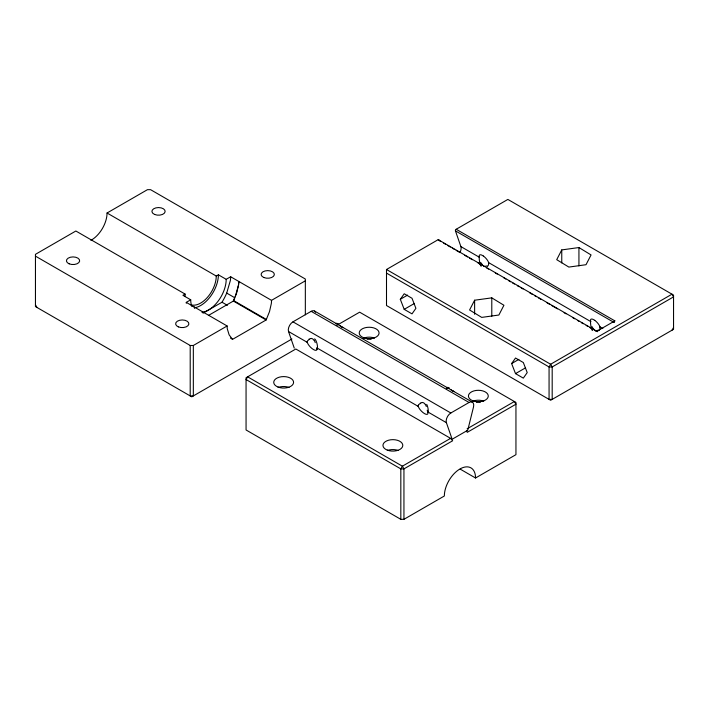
<?xml version="1.0" encoding="UTF-8"?>
<svg xmlns="http://www.w3.org/2000/svg" width="709" height="709" viewBox="0 0 709 709"><rect width="100%" height="100%" fill="white"/><g stroke="black" fill="none" stroke-linecap="round" stroke-linejoin="round"><path stroke-width="1.06" d="M235.273 296.654L238.534 284.938A26.977 15.58 -60 0 0 238.756 281.881L238.756 281.792A27.119 15.66 -60 0 1 238.454 285.443L236.682 292.879L233.367 301.059L208.446 315.443M203.04 313.165L222.006 302.22A42.061 24.283 -60 0 0 226.703 293.092L230.398 280.401A26.977 15.571 -60 0 0 230.647 276.749L271.52 300.35L305.34 280.826M191.953 306.572A25.081 14.481 -60 0 1 190.721 299.801L186.272 302.371L227.128 325.98A26.738 15.438 -60 0 0 227.305 328.887L229.149 334.887L232.534 339.363L266.132 319.972L269.509 311.588L271.343 303.47A26.853 15.501 -60 0 0 271.52 300.35M474.622 300.217L469.58 309.984L481.703 317.393L498.879 315.026L503.922 305.26L491.789 297.86L474.622 300.217L474.622 314.273M561.758 249.914L556.716 259.671L568.848 267.08L586.015 264.714L591.058 254.948L578.934 247.547L561.758 249.914L561.758 262.879M671.99 330.208L673.55 327.505M400.31 299.304L404.219 293.765L412.018 298.276L415.908 308.326L412.009 313.865L404.201 309.354L400.31 299.304L407.595 295.104M511.623 363.566L515.532 358.027L523.331 362.538L527.221 372.597L523.313 378.136L515.514 373.625L511.623 363.566L518.899 359.366M90.885 240.333A22.059 12.735 -60 0 0 107.05 213.001L147.454 189.675L150.574 189.675L305.34 279.027L305.34 314.814M185.226 296.592A22.059 12.735 -60 0 1 185.058 294.058L182.922 295.298L190.721 299.801M190.677 304.666A22.059 12.735 -60 0 0 207.285 297.541A22.059 12.735 -60 0 0 216.263 276.049L218.399 274.817L226.198 279.319L230.647 276.749M35.45 256.135L190.207 345.487L193.335 345.487L227.128 325.98M294.262 348.101L288.519 331.511A6.62 3.82 -60 0 1 292.959 321.842L311.171 311.322A6.62 3.82 -60 0 1 315.532 312.252M459.866 252.59A6.62 3.82 -60 0 0 460.885 246.59L455.444 230.877A1.099 0.638 -60 0 1 456.188 229.264L507.866 199.424L673.55 295.086L673.55 329.313L550.627 400.284L386.502 305.526L386.502 269.5L438.189 239.66L596.854 331.263A1.099 0.638 -60 0 1 597.634 331.715M291.931 338.999L191.767 396.827L35.45 306.58L35.45 254.336L75.854 231.01L185.058 294.058M336.943 325.263L359.631 312.173L515.948 402.42L515.948 454.664L475.544 477.99L460.221 469.136M404.201 309.354L414.216 303.576M515.514 373.625L525.529 367.847M446.395 422.67A6.62 3.82 -60 0 1 450.835 412.993L469.057 402.473A6.62 3.82 -60 0 1 473.497 407.019L467.745 430.248L452.147 439.252L446.395 422.67L427.678 411.858A6.718 2.455 46.1 0 1 424.558 413.648A6.718 2.455 46.1 0 1 418.248 406.417M596.854 331.263L614.854 320.876L456.188 229.264M403.944 519.325L403.944 468.888L402.384 466.185L247.618 376.833L246.058 379.537L400.824 468.888L403.944 468.888L452.661 440.759L450.587 438.357L402.384 466.185L400.824 468.888L400.824 519.325L403.944 519.325L444.348 495.999A22.059 12.735 -60 0 1 459.946 468.977A22.059 12.735 -60 0 1 475.544 477.99M467.134 428.803L514.388 401.516L515.948 404.219L467.222 432.348L466.726 430.912M486.95 265.928L485.133 266.416M598.254 330.199L596.446 330.678M309.044 339.026L311.136 338.53M420.277 403.013L422.254 402.57M335.676 323.65L336.545 323.783M446.776 387.717L447.654 387.912M455.444 230.877L614.118 322.489M460.885 246.59L479.381 257.27M488.74 262.676L590.686 321.531M600.053 326.938L602.836 328.551M440.838 241.521L438.924 240.413A1.099 0.638 -60 0 0 438.189 239.66M443.701 243.178L445.615 244.277M447.53 245.385L450.392 247.042M452.307 248.141L454.221 249.249M456.135 250.348L458.998 252.005M464.732 255.32L467.603 256.968M469.509 258.076L472.38 259.733M478.114 263.039L480.986 264.696M486.72 268.011L488.634 269.11M495.325 272.974L497.231 274.082M503.922 277.946L505.836 279.045M508.699 280.702L510.613 281.801M512.527 282.909L514.442 284.017M517.304 285.665L519.218 286.773M521.133 287.872L523.038 288.98M529.729 292.844L532.601 294.501M534.506 295.6L536.421 296.708M538.335 297.807L541.197 299.464M546.94 302.778L549.803 304.427M551.717 305.535L557.451 308.849M564.142 312.704L566.057 313.812M572.748 317.676L574.653 318.775M577.525 320.433L579.439 321.54M581.345 322.639L583.259 323.747M586.13 325.404L588.036 326.503M589.95 327.611L591.864 328.71M594.727 330.367L596.641 331.475M386.502 269.5L550.627 364.249L552.187 366.952L552.187 399.38L549.067 399.38L549.067 366.952L550.627 364.249L671.99 294.182L673.55 296.885L552.187 366.952L549.067 366.952L386.502 273.098M472.469 402.216L314.592 311.056M311.171 311.322L469.057 402.473M107.05 213.001L216.263 276.049M292.959 321.842L450.835 412.993M226.703 293.092L234.812 297.771A42.061 24.283 -60 0 1 233.296 301.095M288.519 331.511L307.236 342.323A6.718 2.455 46.1 0 0 313.493 349.572A6.718 2.455 46.1 0 0 316.666 347.764L418.319 406.452M233.598 300.554L266.362 319.467M233.367 301.059L266.132 319.972M222.006 302.22L227.421 305.34M450.587 438.357L295.821 349.005L246.058 377.737L246.058 429.973L400.824 519.325M230.434 338.051L232.304 339.132M450.835 389.746L452.812 391.2M339.788 325.644L341.889 327.23M483.441 256.082L481.597 255.018A6.824 2.49 46.1 0 0 479.461 257.314M594.754 320.344L592.937 319.298A6.824 2.49 46.1 0 0 590.774 321.576M314.309 340.355L315.257 342.607M425.435 404.405L426.313 406.505M35.45 304.781L37.01 307.484M592.848 328.604L592.042 326.61M481.544 264.342L480.729 262.348M427.651 411.778L427.226 410.183M578.934 247.547L578.934 265.919M491.789 297.86L491.789 316.232M193.335 345.487L193.335 395.932L190.207 395.932L190.207 345.487M367.138 339.239A6.62 3.82 0 0 1 371.153 339.239M363.194 338.29A9.926 5.734 0 0 1 374.512 338.06M278.291 387.415A9.926 5.734 0 0 1 289.024 387.415M476.342 402.295A6.62 3.82 0 0 1 480.356 402.295M472.983 401.108A9.926 5.734 0 0 1 483.715 401.108M387.495 450.463A9.926 5.734 0 0 1 398.236 450.463M306.962 342.287A5.45 3.678 -4.8 0 1 309.443 339.425M311.154 338.406A5.114 4.227 -83.9 0 1 314.149 340.497M314.574 338.937A5.45 1.551 76.9 0 1 317.038 343.759A5.45 1.551 76.9 0 1 317.074 349.369M342.066 327.035A5.45 5.007 -9 0 1 342.828 327.744M336.084 323.464A5.14 1.126 34.9 0 1 338.636 324.031M418.266 406.381A4.759 3.235 -3.5 0 1 418.257 405.247M418.514 404.866A6.142 4.219 8.7 0 1 420.641 403.439M422.272 402.437A5.06 4.201 -83 0 1 425.276 404.538M426.738 404.405A6.089 2.056 78.2 0 1 428.289 411.61M453.122 390.872A6.142 5.557 15.1 0 1 453.911 391.643M447.149 387.575A5.06 1.081 34.4 0 1 449.311 387.929M446.324 388.178A6.089 1.79 74.6 0 1 446.838 388.727M594.745 320.308A6.824 2.49 46.1 0 1 599.965 326.884M599.832 326.929A5.45 4.121 34.6 0 1 598.715 330.651M614.074 322.223A1.099 0.638 -60 0 1 614.854 320.876M481.411 265.866A5.45 0.984 82.2 0 1 479.922 263.456A5.45 0.984 82.2 0 1 479.231 256.729M483.432 256.038A6.824 2.49 46.1 0 1 488.652 262.622M488.519 262.667A5.45 4.121 34.6 0 1 487.402 266.389M485.133 266.283A5.619 4.591 -65.5 0 1 483.529 266.212M482.643 265.21A5.61 4.041 -86 0 1 481.943 264.005M592.724 330.137A5.45 0.984 82.2 0 1 591.235 327.718A5.45 0.984 82.2 0 1 590.535 321M596.446 330.545A5.619 4.591 -65.5 0 1 595.214 330.554M594.08 329.632A5.61 4.041 -86 0 1 593.247 328.267M226.198 279.319A25.081 14.481 -60 0 1 201.976 312.368M194.381 308.06A26.738 15.438 -60 0 1 194.363 307.068L194.381 307.05A26.977 15.571 -60 0 0 194.399 307.919M218.399 274.817A25.081 14.481 -60 0 1 194.931 307.741M186.29 303.23A26.977 15.571 -60 0 1 186.272 302.371M363.575 337.723A9.926 5.734 0 0 0 379.049 333.381A9.926 5.734 0 0 0 364.807 327.824A9.926 5.734 0 0 0 363.575 337.723M278.096 387.079A9.926 5.734 0 0 0 293.561 382.736A9.926 5.734 0 0 0 279.319 377.17A9.926 5.734 0 0 0 278.096 387.079M472.788 400.771A9.926 5.734 0 0 0 488.253 396.437A9.926 5.734 0 0 0 474.011 390.872A9.926 5.734 0 0 0 472.788 400.771M387.3 450.126A9.926 5.734 0 0 0 402.774 445.784A9.926 5.734 0 0 0 388.532 440.227A9.926 5.734 0 0 0 387.3 450.126M263.854 277.52A6.62 3.82 0 0 0 274.321 274.826A6.62 3.82 0 0 0 265.042 270.944A6.62 3.82 0 0 0 263.854 277.52M178.367 326.876A6.62 3.82 0 0 0 188.842 324.181A6.62 3.82 0 0 0 179.554 320.291A6.62 3.82 0 0 0 178.367 326.876M154.651 214.472A6.62 3.82 0 0 0 165.117 211.778A6.62 3.82 0 0 0 155.829 207.888A6.62 3.82 0 0 0 154.651 214.472M69.163 263.828A6.62 3.82 0 0 0 79.63 261.125A6.62 3.82 0 0 0 70.351 257.243A6.62 3.82 0 0 0 69.163 263.828"/></g></svg>
